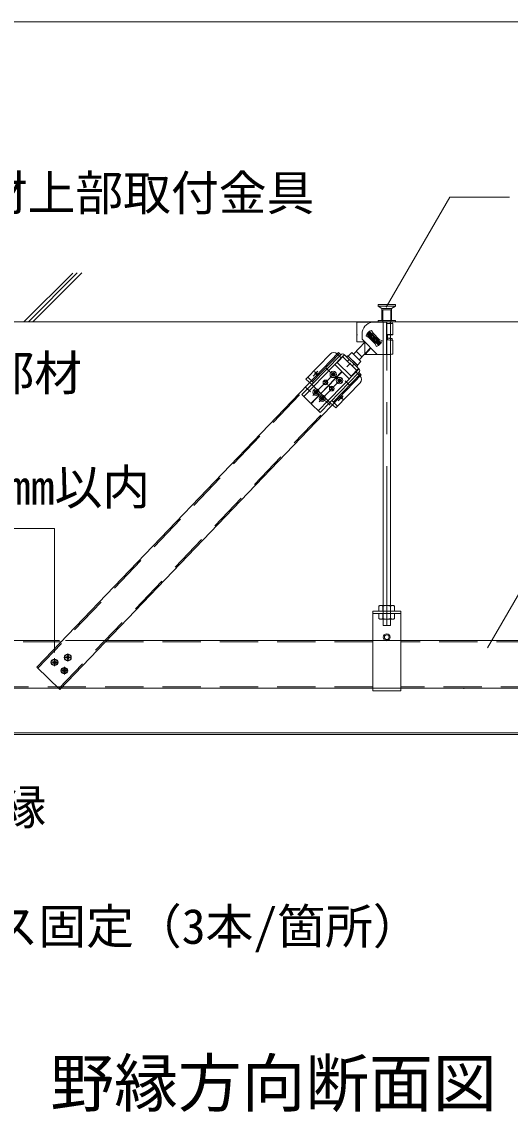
# Model space of a CAD drawing. Units: millimetres on the paper, enlarged 60 times, with parts at other scales. Extents: x -11700 to 11700, y -8403 to 7628.
# Drawn here: x -5808 to -4889, y 494 to 2544 of the extents above; entities that cross this region are included whole.
import ezdxf
from ezdxf.enums import TextEntityAlignment as Align

# ---------------------------------------------------------------- set-up
doc = ezdxf.new("R2010")
doc.units = ezdxf.units.MM
doc.header["$LTSCALE"] = 60
for name, pattern in [('CHAIN1', [8, 5, -1, 1, -1]), ('DASHED1', [1.8, 1.2, -0.6]), ('DOUBLE_CHAIN1', [8.8, 5, -1, 0.6, -0.6, 0.6, -1])]:
    doc.linetypes.add(name, pattern=pattern)
for name, color, linetype, lineweight in [('2-0_中心線', 4, 'CHAIN1', 9), ('2-1_吊り材', 7, 'DASHED1', 18), ('2-2_野縁受け', 3, 'Continuous', 18), ('2-4_ブレース・補強材', 4, 'DASHED1', 9), ('2-5_寸法', 3, 'Continuous', 18), ('2-6_文字', 3, 'Continuous', 18), ('2-9_躯体他', 4, 'DASHED1', 9), ('2-C_ビス・アンカーボルト・強調図形', 2, 'Continuous', 25), ('2-D_パネル', 4, 'Continuous', 9), ('F-2_野縁受け', 3, 'Continuous', 18)]:
    doc.layers.add(name, color=color, linetype=linetype, lineweight=lineweight)
doc.styles.add('ＭＳ ゴシック', font='')
doc.styles.get('ＭＳ ゴシック').set_extended_font_data('MS Gothic')

msp = doc.modelspace()

# ---------------------------------------------------------------- linework, layer by layer
at = {"layer": '2-0_中心線'}
msp.add_line((-5121.01, 1408.78), (-5121.01, 1980.13), dxfattribs=at)
at = {"layer": '2-1_吊り材', "linetype": 'Continuous'}
for p, q in [((-5127.76, 1408.78), (-5127.76, 1980.13)), ((-5114.26, 1408.78), (-5114.26, 1980.13)), ((-5147.26, 1436.08), (-5147.26, 1286.08)), ((-5094.76, 1436.08), (-5147.26, 1436.08)), ((-5094.76, 1436.08), (-5094.76, 1286.08)), ((-5094.76, 1431.28), (-5147.26, 1431.28)), ((-5127.76, 1408.78), (-5114.26, 1408.78)), ((-5094.76, 1286.08), (-5147.26, 1286.08))]:
    msp.add_line(p, q, dxfattribs=at)
at = {"layer": '2-1_吊り材'}
for p, q in [((-5133.82, 1446.64), (-5135.79, 1445.5)), ((-5135.79, 1444.34), (-5135.79, 1445.5)), ((-5135.79, 1436.14), (-5135.79, 1444.34)), ((-5108.36, 1446.64), (-5133.82, 1446.64)), ((-5128.44, 1444.02), (-5128.44, 1445.5)), ((-5128.44, 1436.14), (-5128.44, 1444.02)), ((-5113.74, 1443.38), (-5113.74, 1445.5)), ((-5113.74, 1436.14), (-5113.74, 1443.38)), ((-5108.36, 1446.64), (-5106.39, 1445.5)), ((-5106.39, 1443.07), (-5106.39, 1445.5)), ((-5106.39, 1436.14), (-5106.39, 1443.07)), ((-5135.79, 1431.34), (-5135.79, 1421.98)), ((-5133.82, 1420.84), (-5135.79, 1421.98)), ((-5133.82, 1420.84), (-5108.36, 1420.84)), ((-5128.44, 1431.34), (-5128.44, 1421.98)), ((-5113.74, 1431.34), (-5113.74, 1421.98)), ((-5108.36, 1420.84), (-5106.39, 1421.98)), ((-5106.39, 1431.34), (-5106.39, 1421.98))]:
    msp.add_line(p, q, dxfattribs=at)
at = {"layer": '2-1_吊り材', "linetype": 'Continuous'}
for radius in [6.53, 4.5]:
    msp.add_circle((-5121.01, 1386.88), radius, dxfattribs=at)
at = {"layer": '2-1_吊り材'}
for centre, radius, start, end in [((-5130.99, 1436.48), 10.22, 96.34293, 118.04131), ((-5132.37, 1439.32), 7.32, 57.57117, 88.04457), ((-5121.09, 1422.31), 24.32, 72.41203, 107.58795), ((-5109.82, 1439.32), 7.32, 91.95541, 122.42882), ((-5111.2, 1436.48), 10.22, 61.95868, 83.65706), ((-5130.99, 1430.99), 10.22, 241.95868, 263.65706), ((-5132.37, 1428.15), 7.32, 271.95541, 302.42882), ((-5121.09, 1445.16), 24.32, 252.41203, 287.58795), ((-5109.82, 1428.15), 7.32, 237.57117, 268.04457), ((-5111.2, 1430.99), 10.22, 276.34293, 298.04131)]:
    msp.add_arc(centre, radius, start, end, dxfattribs=at)
at = {"layer": '2-2_野縁受け', "linetype": 'DASHED1'}
for p, q in [((-5733.6, 1378.48), (-5858.41, 1378.48)), ((-5653.89, 1380.88), (-5737.3, 1380.88)), ((-5147.26, 1378.48), (-5650.47, 1378.48)), ((-5094.76, 1380.88), (-5147.26, 1380.88)), ((-4734.28, 1378.48), (-5094.76, 1378.48)), ((-5147.26, 1293.28), (-6444.76, 1293.28)), ((-4726.18, 1293.28), (-5094.76, 1293.28)), ((-5147.26, 1290.88), (-5094.76, 1290.88))]:
    msp.add_line(p, q, dxfattribs=at)
at = {"layer": '2-2_野縁受け'}
for p, q in [((-5737.3, 1380.88), (-5854.71, 1380.88)), ((-5147.26, 1380.88), (-5653.89, 1380.88)), ((-4734.28, 1380.88), (-5094.76, 1380.88)), ((-5147.26, 1290.88), (-6170.68, 1290.88)), ((-4726.18, 1290.88), (-5094.76, 1290.88))]:
    msp.add_line(p, q, dxfattribs=at)
at = {"layer": '2-4_ブレース・補強材', "color": 3, "lineweight": 18}
for p, q in [((-5210.26, 1920.74), (-5778.09, 1328.61)), ((-5170.67, 1882.27), (-5738.19, 1290.47))]:
    msp.add_line(p, q, dxfattribs=at)
at = {"layer": '2-5_寸法'}
for p, q in [((-5211.99, 1922.41), (-5779.83, 1330.27)), ((-5168.94, 1880.61), (-5736.45, 1288.81)), ((-5779.83, 1330.27), (-5736.45, 1288.81))]:
    msp.add_line(p, q, dxfattribs=at)
at = {"layer": '2-5_寸法', "color": 4, "lineweight": 9}
for p, q in [((-5121.01, 1635.88), (-5121.01, 1485.88)), ((-5746.47, 1358.3), (-5746.47, 1591.12))]:
    msp.add_line(p, q, dxfattribs=at)
msp.add_lwpolyline([(-5845.55, 1358.3), (-5845.55, 1591.12), (-5746.47, 1591.12)], dxfattribs=at)
at = {"layer": '2-6_文字', "color": 7}
for p, q in [((-5121.96, 2007.9), (-5002.54, 2214.74)), ((-5002.54, 2214.74), (-4890.04, 2214.74)), ((-4836.13, 1531.53), (-4931.28, 1366.72)), ((-4975.07, 1290.88), (-4975.64, 1289.88)), ((-4975.07, 1290.88), (-4975.64, 1289.88))]:
    msp.add_line(p, q, dxfattribs=at)
at = {"layer": '2-6_文字'}
for p, q in [((-5177.26, 1942.23), (-5177.26, 1979.65)), ((-5145.01, 1979.65), (-5177.26, 1979.65)), ((-5121.76, 1979.65), (-5145.01, 1979.65)), ((-5121.76, 1980.13), (-5127.76, 1980.13)), ((-5121.76, 1980.13), (-5116.28, 1980.13)), ((-5121.76, 1921.58), (-5121.76, 1977.19)), ((-5116.28, 1980.13), (-5113.3, 1980.13)), ((-5114.26, 1976.34), (-5114.26, 1976.34)), ((-5110.96, 1979.65), (-5110.96, 1976.91)), ((-5109.46, 1976.65), (-5109.46, 1955.95)), ((-5177.26, 1956.4), (-5176.81, 1956.4)), ((-5177.26, 1942.23), (-5177.26, 1954.9)), ((-5167.53, 1947.47), (-5167.53, 1957.15)), ((-5154.88, 1950.7), (-5160.02, 1953.67)), ((-5153.61, 1961.83), (-5158.28, 1956.95)), ((-5156.16, 1957), (-5158.28, 1956.95)), ((-5158.28, 1956.95), (-5136.41, 1935.98)), ((-5153.57, 1959.71), (-5156.16, 1957)), ((-5156.16, 1957), (-5136.46, 1938.1)), ((-5154.88, 1950.7), (-5143.21, 1939.04)), ((-5146.39, 1958.16), (-5154.43, 1950.07)), ((-5150.43, 1954.1), (-5154.11, 1957.63)), ((-5131.74, 1940.85), (-5153.61, 1961.83)), ((-5153.57, 1959.71), (-5153.61, 1961.83)), ((-5133.86, 1940.81), (-5153.57, 1959.71)), ((-5146.81, 1958.77), (-5149.78, 1963.92)), ((-5145.01, 1948.9), (-5147.72, 1951.5)), ((-5145.01, 1948.9), (-5147.61, 1946.2)), ((-5146.81, 1958.77), (-5135.15, 1947.1)), ((-5145.01, 1948.9), (-5142.42, 1951.61)), ((-5145.01, 1948.9), (-5142.31, 1946.31)), ((-5119.5, 1956.47), (-5119.58, 1945.97)), ((-5110.96, 1948.75), (-5110.96, 1945.69)), ((-5162.02, 1942), (-5183.84, 1919.26)), ((-5177.26, 1942.23), (-5162.26, 1942.23)), ((-5151.47, 1931.34), (-5173.01, 1908.87)), ((-5167.51, 1947.44), (-5138.86, 1918.79)), ((-5165.16, 1942.23), (-5163.65, 1943.58)), ((-5162.26, 1942.23), (-5162.26, 1918.79)), ((-5161.48, 1918.79), (-5150.74, 1930.67)), ((-5135.76, 1947.9), (-5143.47, 1939.49)), ((-5143.21, 1939.04), (-5140.24, 1933.89)), ((-5139.6, 1943.71), (-5135.92, 1940.18)), ((-5136.46, 1938.1), (-5133.86, 1940.81)), ((-5136.46, 1938.1), (-5136.41, 1935.98)), ((-5136.41, 1935.98), (-5131.74, 1940.85)), ((-5135.15, 1947.1), (-5130, 1944.14)), ((-5133.86, 1940.81), (-5131.74, 1940.85)), ((-5109.46, 1945.44), (-5109.46, 1919.26)), ((-5227.16, 1919.78), (-5273.13, 1872.42)), ((-5207.67, 1918.21), (-5262.32, 1861.92)), ((-5204.22, 1914.87), (-5258.87, 1858.58)), ((-5214.43, 1919.97), (-5210.07, 1915.73)), ((-5200.34, 1917.79), (-5214.13, 1903.58)), ((-5211.99, 1922.41), (-5207.67, 1918.21)), ((-5204.22, 1914.87), (-5203.69, 1914.34)), ((-5200.88, 1918.31), (-5173.44, 1891.66)), ((-5176.45, 1898.8), (-5193.69, 1915.49)), ((-5167.82, 1914.29), (-5178.64, 1924.67)), ((-5121.76, 1918.79), (-5162.26, 1918.79)), ((-5121.76, 1918.79), (-5121.76, 1921.58)), ((-5176.78, 1888.22), (-5231.43, 1831.94)), ((-5218.96, 1899.69), (-5205.5, 1886.63)), ((-5214.13, 1903.58), (-5187.77, 1877.98)), ((-5189.43, 1902.59), (-5196.07, 1895.66)), ((-5173.98, 1892.19), (-5187.77, 1877.98)), ((-5176.78, 1888.22), (-5177.32, 1888.74)), ((-5176.41, 1898.83), (-5169.76, 1905.76)), ((-5262.32, 1861.92), (-5273.13, 1872.42)), ((-5245.42, 1845.52), (-5205.5, 1886.63)), ((-5244.88, 1845), (-5204.97, 1886.11)), ((-5236.44, 1866.07), (-5237.23, 1870.04)), ((-5234.34, 1867.86), (-5236.73, 1867.52)), ((-5236.44, 1866.07), (-5233.35, 1868.7)), ((-5173.34, 1884.88), (-5227.98, 1828.59)), ((-5223.32, 1881.86), (-5225.27, 1881.83)), ((-5225.27, 1881.83), (-5225.25, 1880.33)), ((-5223.3, 1880.36), (-5225.25, 1880.33)), ((-5221.12, 1884.6), (-5222.62, 1884.57)), ((-5222.62, 1884.57), (-5222.58, 1882.62)), ((-5222.54, 1879.62), (-5222.5, 1877.67)), ((-5221, 1877.7), (-5222.5, 1877.67)), ((-5221.12, 1884.6), (-5221.08, 1882.65)), ((-5221.04, 1879.65), (-5221, 1877.7)), ((-5218.37, 1881.94), (-5220.32, 1881.91)), ((-5218.35, 1880.44), (-5220.3, 1880.41)), ((-5218.37, 1881.94), (-5218.35, 1880.44)), ((-5211.48, 1870.37), (-5213.43, 1870.34)), ((-5213.43, 1870.34), (-5213.41, 1868.84)), ((-5211.46, 1868.87), (-5213.41, 1868.84)), ((-5209.28, 1873.1), (-5210.78, 1873.08)), ((-5210.78, 1873.08), (-5210.75, 1871.13)), ((-5210.7, 1868.13), (-5210.67, 1866.18)), ((-5209.28, 1873.1), (-5209.25, 1871.15)), ((-5209.2, 1868.15), (-5209.17, 1866.2)), ((-5206.53, 1870.45), (-5208.48, 1870.42)), ((-5206.51, 1868.95), (-5208.46, 1868.92)), ((-5206.53, 1870.45), (-5206.51, 1868.95)), ((-5191.51, 1873.05), (-5204.97, 1886.11)), ((-5178.66, 1886.28), (-5179.18, 1885.75)), ((-5175.22, 1882.94), (-5175.74, 1882.4)), ((-5171.38, 1878.17), (-5175.74, 1882.4)), ((-5173.34, 1884.88), (-5168.94, 1880.61)), ((-5262.32, 1861.92), (-5280.6, 1843.09)), ((-5255.71, 1848.5), (-5257.66, 1848.47)), ((-5257.66, 1848.47), (-5257.64, 1846.97)), ((-5255.69, 1847), (-5257.64, 1846.97)), ((-5253.51, 1851.24), (-5255.01, 1851.21)), ((-5255.01, 1851.21), (-5254.98, 1849.26)), ((-5254.93, 1846.26), (-5254.9, 1844.31)), ((-5253.51, 1851.24), (-5253.48, 1849.29)), ((-5253.43, 1846.29), (-5253.4, 1844.34)), ((-5250.76, 1848.58), (-5252.71, 1848.55)), ((-5250.74, 1847.08), (-5252.69, 1847.05)), ((-5250.76, 1848.58), (-5250.74, 1847.08)), ((-5236.44, 1866.07), (-5239.26, 1863.16)), ((-5233.53, 1863.25), (-5237.88, 1864.58)), ((-5236.44, 1866.07), (-5233.53, 1863.25)), ((-5224.6, 1854.58), (-5227.42, 1851.67)), ((-5221.69, 1851.75), (-5226.04, 1853.09)), ((-5224.6, 1854.58), (-5225.39, 1858.55)), ((-5222.51, 1856.37), (-5224.89, 1856.02)), ((-5224.6, 1854.58), (-5221.51, 1857.2)), ((-5224.6, 1854.58), (-5221.69, 1851.75)), ((-5171.19, 1865.44), (-5217.17, 1818.09)), ((-5209.17, 1866.2), (-5210.67, 1866.18)), ((-5280.6, 1843.09), (-5263.7, 1826.69)), ((-5245.42, 1845.52), (-5263.7, 1826.69)), ((-5244.88, 1845), (-5263.17, 1826.16)), ((-5246.27, 1809.76), (-5263.17, 1826.16)), ((-5253.4, 1844.34), (-5254.9, 1844.31)), ((-5227.98, 1828.59), (-5246.27, 1809.76)), ((-5243.88, 1837.01), (-5245.83, 1836.97)), ((-5245.83, 1836.97), (-5245.8, 1835.47)), ((-5243.85, 1835.51), (-5245.8, 1835.47)), ((-5244.88, 1845), (-5245.42, 1845.52)), ((-5241.67, 1839.74), (-5243.17, 1839.72)), ((-5243.17, 1839.72), (-5243.14, 1837.77)), ((-5243.09, 1834.77), (-5243.06, 1832.82)), ((-5241.56, 1832.84), (-5243.06, 1832.82)), ((-5241.67, 1839.74), (-5241.64, 1837.79)), ((-5241.59, 1834.79), (-5241.56, 1832.84)), ((-5238.93, 1837.09), (-5240.88, 1837.05)), ((-5238.9, 1835.59), (-5240.85, 1835.55)), ((-5238.93, 1837.09), (-5238.9, 1835.59)), ((-5217.17, 1818.09), (-5227.98, 1828.59))]:
    msp.add_line(p, q, dxfattribs=at)
at = {"layer": '2-6_文字', "linetype": 'DASHED1'}
for p, q in [((-5127.76, 1980.13), (-5127.76, 1942.63)), ((-5114.26, 1980.13), (-5114.26, 1942.63)), ((-5114.26, 1979.31), (-5114.26, 1957.59)), ((-5147.83, 1956.28), (-5152.51, 1951.41)), ((-5146.9, 1955.39), (-5151.57, 1950.52)), ((-5114.26, 1948.42), (-5114.27, 1918.9)), ((-5138.45, 1947.29), (-5143.12, 1942.42)), ((-5137.52, 1946.4), (-5142.19, 1941.52)), ((-5210.07, 1915.73), (-5206.63, 1912.39)), ((-5204.22, 1914.87), (-5200.88, 1918.31)), ((-5177.32, 1888.74), (-5203.69, 1914.34)), ((-5191.73, 1909.43), (-5195.08, 1905.98)), ((-5165.77, 1921.63), (-5165.77, 1921.63)), ((-5182.58, 1900.55), (-5185.93, 1897.1)), ((-5176.78, 1888.22), (-5173.44, 1891.66)), ((-5258.97, 1865.37), (-5269.79, 1875.87)), ((-5175.74, 1882.4), (-5179.18, 1885.75)), ((-5258.87, 1858.58), (-5277.16, 1839.75)), ((-5245.42, 1845.52), (-5262.32, 1861.92)), ((-5241.54, 1848.44), (-5242.08, 1848.96)), ((-5231.43, 1831.94), (-5249.71, 1813.1)), ((-5227.98, 1828.59), (-5244.88, 1845)), ((-5213.83, 1821.53), (-5224.64, 1832.04))]:
    msp.add_line(p, q, dxfattribs=at)
at = {"layer": '2-6_文字', "linetype": 'CHAIN1'}
for p, q in [((-5250.59, 1887.02), (-5259.72, 1877.62)), ((-5228.03, 1886.13), (-5236.6, 1894.45)), ((-5217.2, 1885.89), (-5260.42, 1841.37)), ((-5250.82, 1880.03), (-5257.37, 1886.39)), ((-5205.36, 1874.39), (-5248.58, 1829.88)), ((-5232.16, 1861.92), (-5240.41, 1869.93)), ((-5217.54, 1876.99), (-5225.78, 1884.99)), ((-5205.9, 1865.69), (-5214.52, 1874.06)), ((-5191.17, 1860.8), (-5199.58, 1868.96)), ((-5264.61, 1848.47), (-5273.17, 1856.78)), ((-5258.18, 1851.63), (-5249.35, 1843.06)), ((-5220.53, 1850.62), (-5229.15, 1858.99)), ((-5238.29, 1832.33), (-5246.91, 1840.69)), ((-5227.74, 1823.13), (-5236.15, 1831.29)), ((-5203.24, 1841.05), (-5212.37, 1831.65)), ((-5203.34, 1833.93), (-5210.25, 1840.65))]:
    msp.add_line(p, q, dxfattribs=at)
at = {"layer": '2-6_文字'}
for points in [[(-5121.76, 1977.19), (-5121.76, 1979.65), (-5121.76, 1980.13)], [(-5121.76, 1977.19), (-5119.62, 1977.18), (-5117.55, 1977.16), (-5115.61, 1977.12), (-5113.85, 1977.06), (-5112.33, 1977), (-5111.1, 1976.92), (-5110.2, 1976.83), (-5109.64, 1976.74), (-5109.46, 1976.65)], [(-5114.26, 1979.31), (-5115.03, 1979.76), (-5115.61, 1980.09)], [(-5176.81, 1956.4), (-5176.81, 1954.9), (-5177.26, 1954.9)], [(-5119.48, 1956.47), (-5117.41, 1956.45), (-5115.48, 1956.41), (-5113.74, 1956.35), (-5112.24, 1956.29), (-5111.03, 1956.21), (-5110.15, 1956.12), (-5109.62, 1956.03), (-5109.46, 1955.94), (-5109.67, 1955.85), (-5110.25, 1955.76), (-5111.18, 1955.67), (-5112.43, 1955.6), (-5113.96, 1955.53), (-5115.73, 1955.48), (-5117.69, 1955.44), (-5119.48, 1955.42)], [(-5119.48, 1956.26), (-5118.27, 1956.24), (-5117.17, 1956.21), (-5116.21, 1956.17), (-5115.42, 1956.12), (-5114.82, 1956.07), (-5114.43, 1956.02), (-5114.26, 1955.96), (-5114.32, 1955.9), (-5114.61, 1955.85), (-5115.11, 1955.79), (-5115.82, 1955.75), (-5116.71, 1955.7), (-5117.75, 1955.67), (-5118.91, 1955.64), (-5119.48, 1955.63)], [(-5114.26, 1948.42), (-5115.03, 1948.87), (-5115.61, 1949.2)], [(-5119.55, 1945.96), (-5117.49, 1945.94), (-5115.55, 1945.9), (-5113.8, 1945.85), (-5112.29, 1945.78), (-5111.07, 1945.7), (-5110.18, 1945.62), (-5109.63, 1945.53), (-5109.46, 1945.44)], [(-5176.41, 1898.83), (-5193.73, 1915.44), (-5187.08, 1922.37), (-5169.76, 1905.76)]]:
    msp.add_lwpolyline(points, dxfattribs=at)
at = {"layer": '2-6_文字', "linetype": 'DOUBLE_CHAIN1'}
msp.add_lwpolyline([(-5121.76, 1918.79), (-5119.63, 1918.8), (-5117.55, 1918.82), (-5115.61, 1918.86), (-5113.85, 1918.91), (-5112.34, 1918.98), (-5111.11, 1919.06), (-5110.2, 1919.14), (-5109.46, 1919.26)], dxfattribs=at)
at = {"layer": '2-6_文字'}
for centre, radius in [((-5221.81, 1881.14), 6), ((-5254.2, 1883.31), 2.25), ((-5236.44, 1866.07), 4.5), ((-5236.44, 1866.07), 4.5), ((-5236.44, 1866.07), 4.05), ((-5221.81, 1881.14), 3.38), ((-5209.97, 1869.64), 6), ((-5209.97, 1869.64), 3.38), ((-5254.2, 1847.77), 6), ((-5254.2, 1847.78), 3.38), ((-5224.6, 1854.58), 4.5), ((-5224.6, 1854.58), 4.5), ((-5224.6, 1854.58), 4.05), ((-5242.36, 1836.28), 6), ((-5242.37, 1836.28), 3.38), ((-5206.85, 1837.34), 2.25)]:
    msp.add_circle(centre, radius, dxfattribs=at)
for centre, radius, start, end in [((-5145.03, 1957.15), 22.5, 90.00002, 169.45277), ((-5119.02, 1918.86), 61.33, 82.44598, 87.4412), ((-5145.03, 1957.15), 22.5, 169.45277, 180), ((-5145.01, 1948.9), 15.75, 107.62612, 162.37332), ((-5117.72, 1902.95), 46.3, 81.60167, 92.24353), ((-5145.01, 1948.9), 15.75, 287.62618, 342.37419), ((-5220.7, 1913.51), 9, 45.84568, 135.84568), ((-5204.22, 1914.87), 4.8, 45.84568, 135.84568), ((-5194.74, 1914.41), 1.5, 45.92985, 225.92985), ((-5177.49, 1897.72), 1.5, 225.92985, 45.92985), ((-5176.78, 1888.22), 4.8, 315.84568, 45.84568), ((-5223.33, 1882.61), 0.75, 270.92985, 0.92985), ((-5223.29, 1879.61), 0.75, 0.92985, 90.92985), ((-5220.33, 1882.66), 0.75, 180.92985, 270.92987), ((-5220.29, 1879.66), 0.75, 90.92987, 180.92985), ((-5211.5, 1871.12), 0.75, 270.92985, 0.92985), ((-5211.45, 1868.12), 0.75, 0.92985, 90.92985), ((-5208.5, 1871.17), 0.75, 180.92985, 270.92987), ((-5208.45, 1868.17), 0.75, 90.92987, 180.92985), ((-5177.65, 1871.71), 9, 315.84568, 45.84568), ((-5255.73, 1849.25), 0.75, 270.92985, 0.92985), ((-5255.68, 1846.25), 0.75, 0.92985, 90.92985), ((-5252.73, 1849.3), 0.75, 180.92985, 270.92987), ((-5252.68, 1846.3), 0.75, 90.92987, 180.92985), ((-5243.89, 1837.76), 0.75, 270.92985, 0.92985), ((-5243.84, 1834.76), 0.75, 0.92985, 90.92985), ((-5240.89, 1837.8), 0.75, 180.92985, 270.92987), ((-5240.84, 1834.8), 0.75, 90.92987, 180.92985)]:
    msp.add_arc(centre, radius, start, end, dxfattribs=at)
at = {"layer": '2-9_躯体他', "linetype": 'Continuous'}
for p, q in [((-5712.19, 2071.92), (-5803.98, 1980.13)), ((-5703.61, 2072.02), (-5795.5, 1980.13)), ((-5695.12, 2072.02), (-5787.01, 1980.13)), ((-6852.76, 1980.13), (-3389.26, 1980.13))]:
    msp.add_line(p, q, dxfattribs=at)
at = {"layer": '2-9_躯体他'}
for p, q in [((-5104.51, 2012.38), (-5137.51, 2012.38)), ((-5137.51, 2012.38), (-5137.51, 2009.38)), ((-5104.51, 2012.38), (-5104.51, 2009.38)), ((-5104.51, 2009.38), (-5137.51, 2009.38)), ((-5137.51, 2009.38), (-5130.01, 2004.88)), ((-5112.01, 2004.88), (-5130.01, 2004.88)), ((-5130.01, 2004.88), (-5130.01, 1982.38)), ((-5128.51, 2002.63), (-5127.76, 2002.63)), ((-5128.51, 2002.63), (-5128.51, 1980.13)), ((-5113.51, 2002.63), (-5127.76, 2002.63)), ((-5113.51, 2002.63), (-5113.51, 1980.13)), ((-5104.51, 2009.38), (-5112.01, 2004.88)), ((-5112.01, 2004.88), (-5112.01, 1982.38)), ((-5104.51, 1982.38), (-5137.51, 1982.38)), ((-5137.51, 1982.38), (-5137.51, 1980.13)), ((-5104.51, 1982.38), (-5104.51, 1980.13))]:
    msp.add_line(p, q, dxfattribs=at)
at = {"layer": '2-9_躯体他', "linetype": 'CHAIN1'}
for p, q in [((-5721.56, 1341.35), (-5721.56, 1356.35)), ((-5753.74, 1339.65), (-5739.2, 1339.65)), ((-5746.47, 1332.2), (-5746.47, 1347.2)), ((-5714.29, 1348.8), (-5728.84, 1348.8)), ((-5720.65, 1323.92), (-5735.19, 1323.92)), ((-5727.92, 1316.47), (-5727.92, 1331.47))]:
    msp.add_line(p, q, dxfattribs=at)
at = {"layer": '2-C_ビス・アンカーボルト・強調図形'}
for p, q in [((-5749.92, 1340.4), (-5747.97, 1340.4)), ((-5749.92, 1340.4), (-5749.92, 1338.9)), ((-5749.92, 1338.9), (-5747.97, 1338.9)), ((-5747.22, 1343.1), (-5745.72, 1343.1)), ((-5747.22, 1343.1), (-5747.22, 1341.15)), ((-5747.22, 1338.15), (-5747.22, 1336.2)), ((-5747.22, 1336.2), (-5745.72, 1336.2)), ((-5745.72, 1343.1), (-5745.72, 1341.15)), ((-5745.72, 1338.15), (-5745.72, 1336.2)), ((-5744.97, 1340.4), (-5743.02, 1340.4)), ((-5744.97, 1338.9), (-5743.02, 1338.9)), ((-5743.02, 1340.4), (-5743.02, 1338.9)), ((-5723.06, 1349.55), (-5725.01, 1349.55)), ((-5725.01, 1349.55), (-5725.01, 1348.05)), ((-5723.06, 1348.05), (-5725.01, 1348.05)), ((-5720.81, 1352.25), (-5722.31, 1352.25)), ((-5722.31, 1352.25), (-5722.31, 1350.3)), ((-5722.31, 1347.3), (-5722.31, 1345.35)), ((-5720.81, 1345.35), (-5722.31, 1345.35)), ((-5720.81, 1352.25), (-5720.81, 1350.3)), ((-5720.81, 1347.3), (-5720.81, 1345.35)), ((-5718.11, 1349.55), (-5720.06, 1349.55)), ((-5718.11, 1348.05), (-5720.06, 1348.05)), ((-5718.11, 1349.55), (-5718.11, 1348.05)), ((-5729.42, 1324.67), (-5731.37, 1324.67)), ((-5731.37, 1324.67), (-5731.37, 1323.17)), ((-5729.42, 1323.17), (-5731.37, 1323.17)), ((-5727.17, 1327.37), (-5728.67, 1327.37)), ((-5728.67, 1327.37), (-5728.67, 1325.42)), ((-5728.67, 1322.42), (-5728.67, 1320.47)), ((-5727.17, 1320.47), (-5728.67, 1320.47)), ((-5727.17, 1327.37), (-5727.17, 1325.42)), ((-5727.17, 1322.42), (-5727.17, 1320.47)), ((-5724.47, 1324.67), (-5726.42, 1324.67)), ((-5724.47, 1323.17), (-5726.42, 1323.17)), ((-5724.47, 1324.67), (-5724.47, 1323.17))]:
    msp.add_line(p, q, dxfattribs=at)
for centre in [(-5721.56, 1348.8), (-5746.47, 1339.65), (-5727.92, 1323.92)]:
    msp.add_circle(centre, 6, dxfattribs=at)
for centre, start, end in [((-5747.97, 1341.15), 270, 0), ((-5747.97, 1338.15), 0, 90), ((-5744.97, 1341.15), 180, 270), ((-5744.97, 1338.15), 90, 180), ((-5723.06, 1350.3), 270, 0), ((-5723.06, 1347.3), 0, 90), ((-5720.06, 1350.3), 180, 270), ((-5720.06, 1347.3), 90, 180), ((-5729.42, 1325.42), 270, 0), ((-5729.42, 1322.42), 0, 90), ((-5726.42, 1325.42), 180, 270), ((-5726.42, 1322.42), 90, 180)]:
    msp.add_arc(centre, 0.75, start, end, dxfattribs=at)
at = {"layer": '2-D_パネル'}
for p, q in [((-6190.93, 1207.14), (-4705.93, 1207.14)), ((-6190.93, 1204.14), (-4705.93, 1204.14))]:
    msp.add_line(p, q, dxfattribs=at)
at = {"layer": 'F-2_野縁受け'}
msp.add_line((-11457.26, 2544.38), (-3102.26, 2544.38), dxfattribs=at)

# ---------------------------------------------------------------- texts
at = {"layer": '2-5_寸法', "color": 7, "style": 'ＭＳ ゴシック'}
msp.add_text('200mm以内', height=65.98, dxfattribs=at).set_placement((-5970.93, 1616.42), align=Align.BOTTOM_LEFT)
at = {"layer": '2-6_文字', "color": 7, "style": 'ＭＳ ゴシック'}
for s, p in [('斜め部材上部取付金具', (-6157.29, 2169.74)), ('斜め部材', (-6054.5, 1831.17)), ('野縁', (-5942.16, 1014.86)), ('※１：斜め部材下部のビス固定（3本/箇所）', (-6856.97, 790.28))]:
    msp.add_text(s, height=65.98, dxfattribs=at).set_placement(p, align=Align.BOTTOM_LEFT)
at = {"layer": '2-6_文字', "style": 'ＭＳ ゴシック'}
msp.add_text('野縁方向断面図', height=87.98, dxfattribs=at).set_placement((-5754.32, 477.82), align=Align.BOTTOM_LEFT)

doc.saveas('drawing.dxf')
